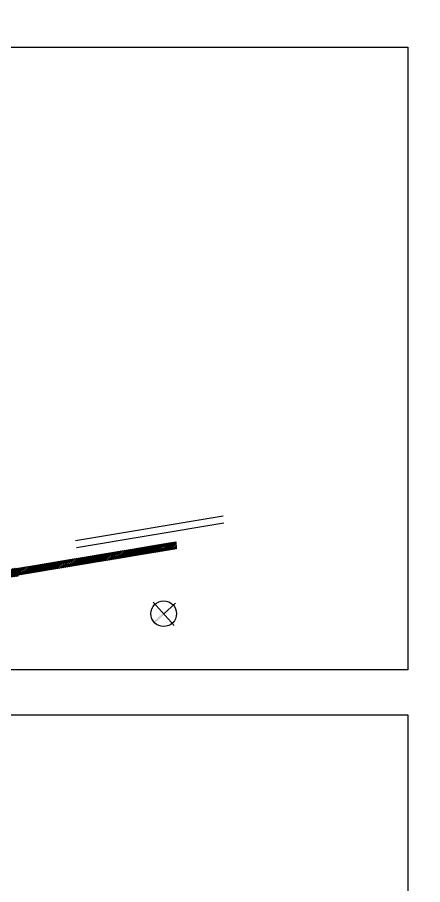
# Model space of a CAD drawing. Header units: metres. Extents: x -228 to 369, y -174 to 385.
# Drawn here: x 93.7 to 116.47, y 25.45 to 74.21 of the extents above; entities that cross this region are included whole.
import ezdxf

# ---------------------------------------------------------------- set-up
doc = ezdxf.new("R2010")
doc.units = ezdxf.units.M
doc.linetypes.add('PROJECTION', pattern=[0.3, 0.12, -0.18])
for name, color, linetype in [('010_mur', 2, 'Continuous'), ('020_cloi', 5, 'Continuous'), ('030_menuiserie', 1, 'Continuous'), ('070_trait-fin', 4, 'Continuous')]:
    doc.layers.add(name, color=color, linetype=linetype)
doc.layers.add('090_repères-axes', color=230, linetype='Continuous', plot=False)

# ---------------------------------------------------------------- blocks, each defined once
blk = doc.blocks.new('*U1201')
at = {"linetype": 'PROJECTION', "ltscale": 0.75}
blk.add_arc((0.0352246861555522, -0.0726943817133832), 0.6482692500532866, 271.6998595968405, 0.0450546509058075, dxfattribs=at)
blk = doc.blocks.new('Murs porteurs selon geometre projet')
at = {"layer": '010_mur'}
h = blk.add_hatch(dxfattribs=at)
h.set_pattern_fill('ANSI31', color=4, scale=0.02, angle=0.2148729751235407)
h.set_pattern_definition([(45.2148729751, (-119.37396916070811, -44.824702175527285), (-0.0450693551, 0.0447325746), [])])
h.paths.add_polyline_path([(-11.59863353488152, 2.8553927552679936), (-20.488309846862542, 1.338205557643878), (-20.4905384271653, 1.2897872481990538), (-20.92114930355394, 1.2201718177385827), (-20.93194249981538, 1.267696712098214), (-23.64349734442383, 0.7890629840760899), (-23.61087533852911, 0.59526232031918), (-23.94756714099391, 0.535023818736327), (-23.97573239919147, 0.6960705433359089), (-24.550665105978972, 0.6030140410900637), (-24.55738106245966, 0.6457243513402591), (-26.92245299979206, 0.26158060973571073), (-33.65921729949018, -0.9031325198000651), (-33.706588903453486, -0.5836404146572477), (-33.62842310512195, -0.5666846706644083), (-33.61725105294341, -0.37000300764914806), (-33.13705707149442, -0.28851324164180414), (-33.14279915892687, 0.967273363157283), (-32.83946383488369, 0.974210822621099), (-32.84514510968446, -0.21503787822895015), (-30.58170346096124, 0.1754732453126049), (-30.581548412975142, 0.11634177274739099), (-30.04724042305523, 0.2081435161657188), (-30.043834276828914, 1.0108310709459238), (-29.562597232035838, 1.0288777310807649), (-29.562781097915693, 0.38546170886252185), (-24.33103262419271, 1.223530682184637), (-24.32982965001955, 2.021845371331247), (-24.09904871818604, 2.032270914135597), (-24.07149870362546, 1.2235856029924888), (-24.0264400550527, 1.223283057915351), (-24.02040843071857, 1.145859883142557), (-20.946262022613368, 1.650235276864787), (-20.94898424435232, 1.692789163368206), (-20.587959875105348, 1.7507179613151669), (-20.58223984461952, 1.7157865885073895), (-11.631550371279499, 3.2438480350593815)])
at = {"layer": '010_mur', "flags": 128}
for points in [[(-11.59863353488152, 2.8553927552679936), (-20.488309846862542, 1.338205557643878), (-20.4905384271653, 1.2897872481990538), (-20.92114930355394, 1.2201718177385827)], [(-20.58223984461952, 1.7157865885073895), (-11.631550371279499, 3.2438480350593815), (-11.59863353488152, 2.8553927552679936)], [(-19.8674820567706, 1.449845025002205), (-19.86644771107021, 1.441663492599409)]]:
    blk.add_lwpolyline(points, dxfattribs=at)
at = {"layer": '030_menuiserie', "xscale": 138.550195075006, "yscale": 138.550195075006, "zscale": 138.550195075006, "rotation": 189.9168593396885}
blk.add_blockref('*U1201', (-33.68463700754026, -0.7363029037858179), dxfattribs=at)
blk = doc.blocks.new('NORD')
for p, q in [((-4.159057932500491, -1.4746853880511481), (-1.1609661512199272, -1.4746853880511481)), ((-2.660012041860209, -1.4746853880511481), (-2.660012041860209, -2.9737312786914485))]:
    blk.add_line(p, q)
blk.add_circle((-2.660012041860209, -1.4746853880511481), 1.22505730269917)
blk.add_solid([(-2.7600120418602, -0.25371634876446514), (-2.5600120418602184, -0.25371634876446514), (-2.7600120418602274, -1.4746853880511481), (-2.560012041860191, -1.4746853880511481)])

msp = doc.modelspace()

# ---------------------------------------------------------------- linework, layer by layer
at = {"layer": '010_mur'}
for points in [[(96.97299865303604, 44.804103733911894), (105.26191730718219, 46.189467720177674)], [(97.02031926606571, 44.41817862727388), (105.29337711464498, 45.800891726283744)]]:
    msp.add_lwpolyline(points, dxfattribs=at)
at = {"layer": '090_repères-axes'}
for points in [[(65.64368130270282, 72.54045240612221), (115.64368130270279, 72.54045240612221), (115.64368130270279, 37.540452406122206), (65.64368130270282, 37.540452406122206)], [(65.64368130270282, 35), (115.64368130270279, 35), (115.64368130270279, 0), (65.64368130270282, 0)]]:
    msp.add_lwpolyline(points, close=True, dxfattribs=at)

# ---------------------------------------------------------------- block references
at = {"rotation": 359.7851270248765}
msp.add_blockref('Murs porteurs selon geometre projet', (114.21569695193979, 41.43732212746109), dxfattribs=at)
at = {"layer": '020_cloi', "rotation": 359.7851270248765}
msp.add_blockref('Murs porteurs selon geometre projet', (179.8593782546425, 41.43732212746109), dxfattribs=at)
at = {"layer": '070_trait-fin', "xscale": 0.5892211539267361, "yscale": 0.5892211539267361, "zscale": 0.5892211539267361, "rotation": 132.2354592550134}
msp.add_blockref('NORD', (100.22427805522109, 41.26174336788389), dxfattribs=at)

doc.saveas('drawing.dxf')
